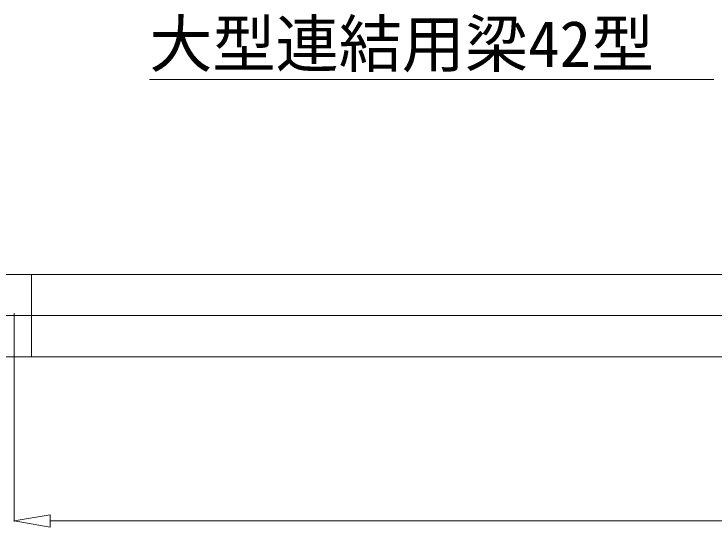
# Model space of a CAD drawing. Units: millimetres, scale not verified. Extents: x -16120 to 16120, y -26100 to 26100.
# Drawn here: x -12013 to -10310, y -9275 to -8025 of the extents above; entities that cross this region are included whole.
import ezdxf
from ezdxf.enums import TextEntityAlignment as Align

# ---------------------------------------------------------------- set-up
doc = ezdxf.new("R2010")
doc.units = ezdxf.units.MM
doc.header["$LTSCALE"] = 150
doc.linetypes.add('CHAIN2', pattern=[12, 9, -1, 1, -1])
doc.linetypes.add('DASHED1', pattern=[1.8, 1.2, -0.6])
for name, color, linetype, lineweight in [('0-B_寸法', 134, 'Continuous', 18), ('1-0_大型連結用梁42', 134, 'Continuous', 18), ('1-5_中央走行棒左', 134, 'Continuous', 18), ('1-6_通芯', 134, 'CHAIN2', 18), ('1-B_文字', 134, 'Continuous', 18)]:
    doc.layers.add(name, color=color, linetype=linetype, lineweight=lineweight)
doc.styles.add('ＭＳ ゴシック', font='')
doc.styles.get('ＭＳ ゴシック').set_extended_font_data('MS Gothic')

msp = doc.modelspace()

# ---------------------------------------------------------------- linework, layer by layer
at = {"layer": '0-B_寸法'}
for p, q in [((-12013.3, -8761), (-12013.3, -9261)), ((-11925.3, -9245.3), (-12013.3, -9260)), ((-11925.3, -9245.3), (-11925.3, -9274.7)), ((-12013.3, -9260), (-11925.3, -9274.7)), ((1108.7, -9260), (-11925.3, -9260))]:
    msp.add_line(p, q, dxfattribs=at)
at = {"layer": '1-0_大型連結用梁42'}
for points in [[(-8412.3, -8860), (-12700.3, -8860), (-12700.3, -8660), (-8412.3, -8660)], [(-11970.8, -8660), (-12360.8, -8660), (-12360.8, -8760), (-11970.8, -8760)], [(-8412.3, -8660), (-11970.8, -8660), (-11970.8, -8760), (-8412.3, -8760)], [(-11970.8, -8860), (-12360.8, -8860), (-12360.8, -8760), (-11970.8, -8760)], [(-8412.3, -8860), (-11970.8, -8860), (-11970.8, -8760), (-8412.3, -8760)]]:
    msp.add_lwpolyline(points, close=True, dxfattribs=at)
at = {"layer": '1-5_中央走行棒左', "linetype": 'DASHED1'}
msp.add_line((-12013.3, -8779.7), (-12013.3, -8754.3), dxfattribs=at)
at = {"layer": '1-6_通芯'}
msp.add_line((-12700.3, -8760), (3181.3, -8760), dxfattribs=at)
at = {"layer": '1-B_文字'}
msp.add_line((-11684, -8185.1), (-10310.4, -8185.1), dxfattribs=at)

# ---------------------------------------------------------------- texts
at = {"layer": '1-B_文字', "style": 'ＭＳ ゴシック'}
msp.add_text('大型連結用梁42型', height=112.6, dxfattribs=at).set_placement((-11684, -8188.2), align=Align.BOTTOM_LEFT)

doc.saveas('drawing.dxf')
